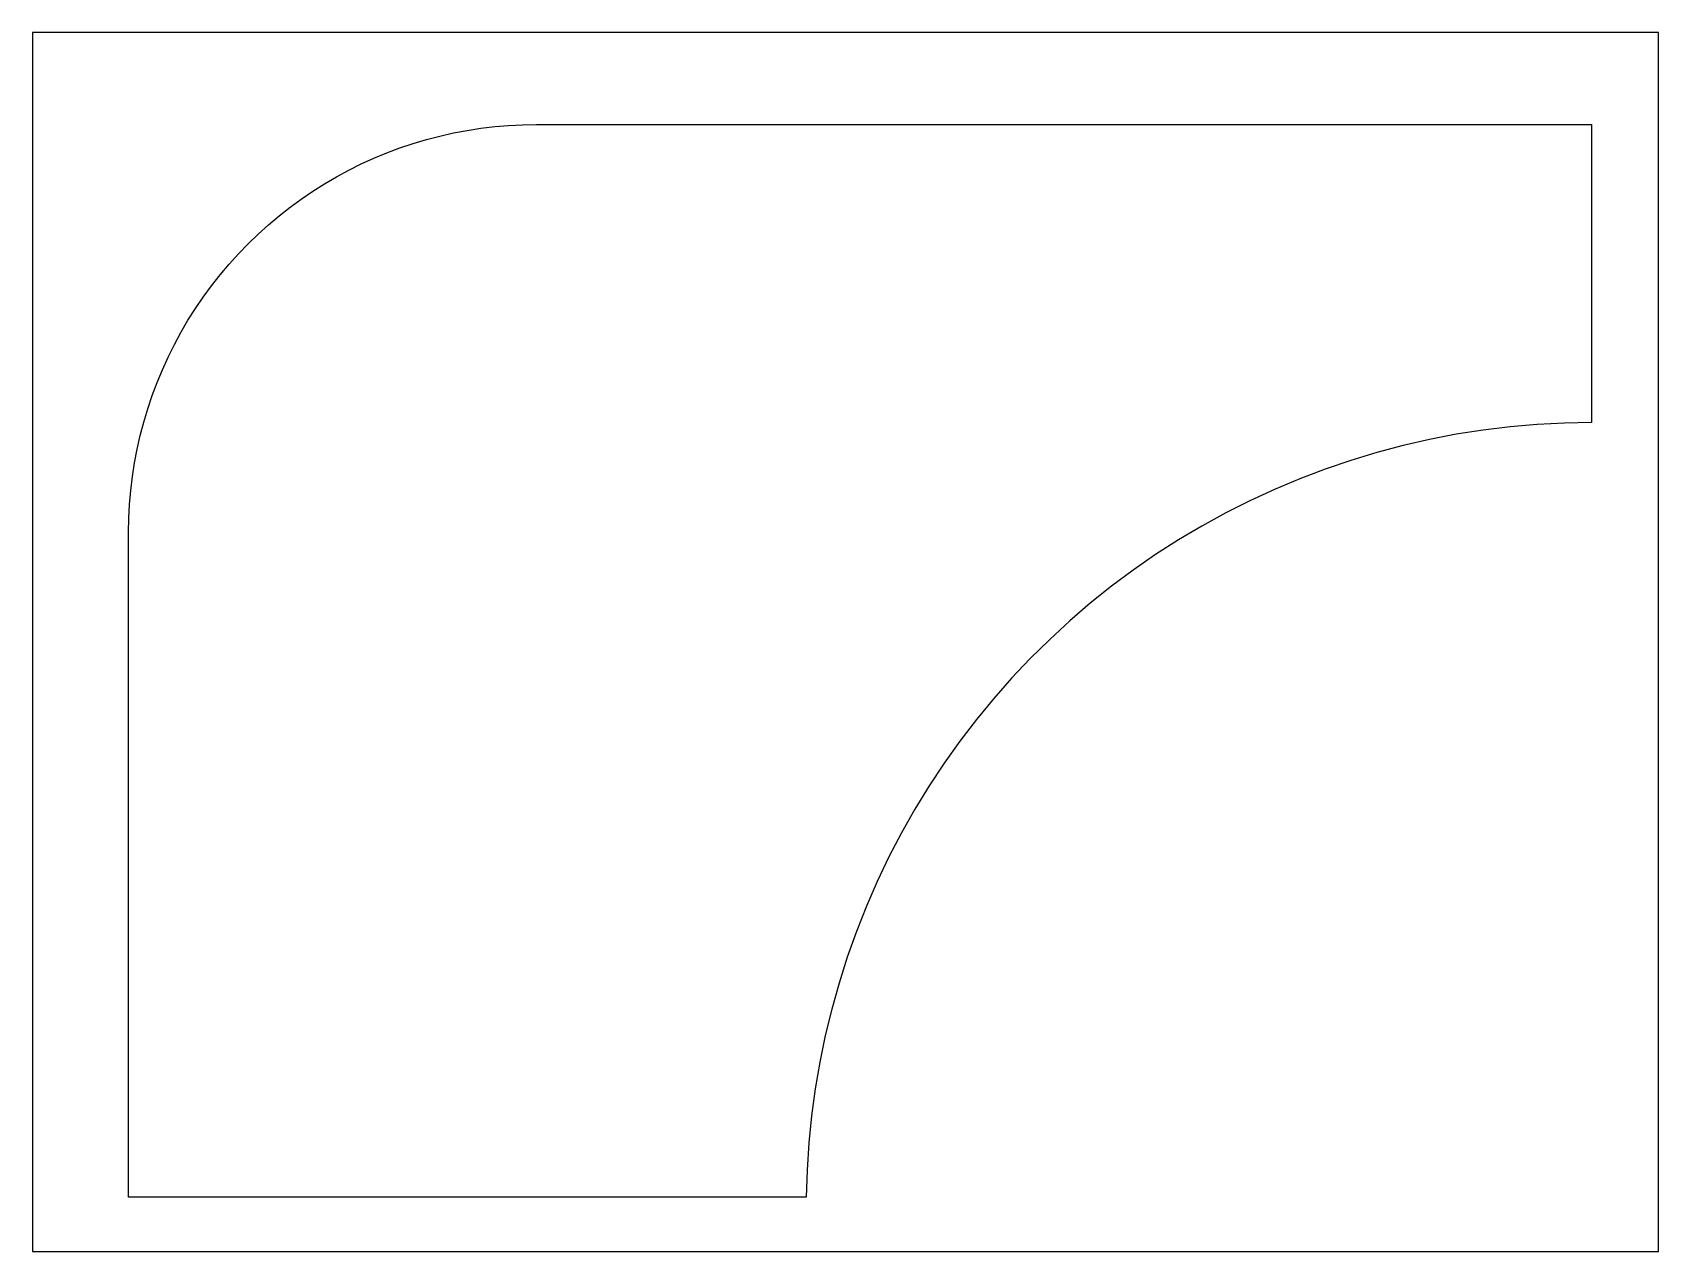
# Model space of a CAD drawing. Header units: millimetres. Extents: x 34322 to 35122, y -8710 to -8110.
import ezdxf

# ---------------------------------------------------------------- set-up
doc = ezdxf.new("R2010")
doc.units = ezdxf.units.MM
doc.header["$MEASUREMENT"] = 0
doc.layers.add('90X60', color=6, linetype='Continuous', true_color=0xff00ff)
doc.layers.add('CORTE', color=172, linetype='Continuous', true_color=0x0000bf)

msp = doc.modelspace()

# ---------------------------------------------------------------- linework, layer by layer
at = {"layer": '90X60'}
for p, q in [((35121.84, -8110.16), (34321.84, -8110.16)), ((34321.84, -8110.16), (34321.84, -8710.16)), ((35121.84, -8710.16), (35121.84, -8110.16)), ((34321.84, -8710.16), (35121.84, -8710.16))]:
    msp.add_line(p, q, dxfattribs=at)
at = {"layer": 'CORTE'}
for p, q in [((34522.28, -8161.12), (34528.97, -8159.61)), ((34528.97, -8159.61), (34535.7, -8158.33)), ((34535.7, -8158.33), (34542.47, -8157.28)), ((34542.47, -8157.28), (34549.28, -8156.46)), ((34549.28, -8156.46), (34556.1, -8155.88)), ((34556.1, -8155.88), (34562.95, -8155.53)), ((34562.95, -8155.53), (34569.8, -8155.41)), ((34569.8, -8155.41), (35088.92, -8155.41)), ((35088.92, -8155.41), (35088.92, -8302.16)), ((34496.18, -8169.4), (34502.59, -8167)), ((34502.59, -8167), (34509.09, -8164.82)), ((34509.09, -8164.82), (34515.65, -8162.85)), ((34515.65, -8162.85), (34522.28, -8161.12)), ((34477.47, -8177.91), (34483.61, -8174.86)), ((34483.61, -8174.86), (34489.85, -8172.03)), ((34489.85, -8172.03), (34496.18, -8169.4)), ((34465.53, -8184.63), (34471.44, -8181.17)), ((34471.44, -8181.17), (34477.47, -8177.91)), ((34454.07, -8192.14), (34459.73, -8188.29)), ((34459.73, -8188.29), (34465.53, -8184.63)), ((34443.15, -8200.42), (34448.54, -8196.19)), ((34448.54, -8196.19), (34454.07, -8192.14)), ((34432.82, -8209.43), (34437.91, -8204.84)), ((34437.91, -8204.84), (34443.15, -8200.42)), ((34423.13, -8219.12), (34427.89, -8214.19)), ((34427.89, -8214.19), (34432.82, -8209.43)), ((34418.54, -8224.21), (34423.13, -8219.12)), ((34409.89, -8234.83), (34414.13, -8229.45)), ((34414.13, -8229.45), (34418.54, -8224.21)), ((34405.85, -8240.36), (34409.89, -8234.83)), ((34398.33, -8251.82), (34401.99, -8246.03)), ((34401.99, -8246.03), (34405.85, -8240.36)), ((34394.87, -8257.74), (34398.33, -8251.82)), ((34388.57, -8269.9), (34391.62, -8263.77)), ((34391.62, -8263.77), (34394.87, -8257.74)), ((34385.73, -8276.14), (34388.57, -8269.9)), ((34383.11, -8282.47), (34385.73, -8276.14)), ((34380.7, -8288.89), (34383.11, -8282.47)), ((34376.56, -8301.95), (34378.52, -8295.38)), ((34378.52, -8295.38), (34380.7, -8288.89)), ((34374.82, -8308.58), (34376.56, -8301.95)), ((35062.19, -8303.09), (35048.87, -8304.25)), ((35075.54, -8302.4), (35062.19, -8303.09)), ((35088.92, -8302.16), (35075.54, -8302.4)), ((34373.31, -8315.26), (34374.82, -8308.58)), ((35009.25, -8310.47), (34996.21, -8313.45)), ((35022.38, -8307.94), (35009.25, -8310.47)), ((35035.59, -8305.86), (35022.38, -8307.94)), ((35048.87, -8304.25), (35035.59, -8305.86)), ((34372.03, -8322), (34373.31, -8315.26)), ((34983.28, -8316.88), (34970.49, -8320.76)), ((34996.21, -8313.45), (34983.28, -8316.88)), ((34370.99, -8328.77), (34372.03, -8322)), ((34957.83, -8325.08), (34945.33, -8329.83)), ((34970.49, -8320.76), (34957.83, -8325.08)), ((34369.58, -8342.4), (34370.17, -8335.57)), ((34370.17, -8335.57), (34370.99, -8328.77)), ((34933, -8335.02), (34920.86, -8340.62)), ((34945.33, -8329.83), (34933, -8335.02)), ((34369.23, -8349.24), (34369.58, -8342.4)), ((34920.86, -8340.62), (34908.92, -8346.65)), ((34369.12, -8356.09), (34369.23, -8349.24)), ((34908.92, -8346.65), (34897.19, -8353.08)), ((34369.12, -8683.44), (34369.12, -8356.09)), ((34885.7, -8359.92), (34874.45, -8367.14)), ((34897.19, -8353.08), (34885.7, -8359.92)), ((34874.45, -8367.14), (34863.45, -8374.76)), ((34863.45, -8374.76), (34852.73, -8382.75)), ((34852.73, -8382.75), (34842.29, -8391.1)), ((34842.29, -8391.1), (34832.14, -8399.82)), ((34832.14, -8399.82), (34822.3, -8408.87)), ((34822.3, -8408.87), (34812.78, -8418.27)), ((34812.78, -8418.27), (34803.6, -8427.99)), ((34803.6, -8427.99), (34794.75, -8438.01)), ((34794.75, -8438.01), (34786.25, -8448.34)), ((34786.25, -8448.34), (34778.12, -8458.96)), ((34778.12, -8458.96), (34770.36, -8469.85)), ((34770.36, -8469.85), (34762.99, -8481.01)), ((34762.99, -8481.01), (34756, -8492.41)), ((34756, -8492.41), (34749.41, -8504.05)), ((34749.41, -8504.05), (34743.23, -8515.91)), ((34743.23, -8515.91), (34737.46, -8527.97)), ((34737.46, -8527.97), (34732.11, -8540.23)), ((34732.11, -8540.23), (34727.19, -8552.67)), ((34727.19, -8552.67), (34722.71, -8565.26)), ((34722.71, -8565.26), (34718.66, -8578.01)), ((34718.66, -8578.01), (34715.05, -8590.89)), ((34715.05, -8590.89), (34711.9, -8603.88)), ((34711.9, -8603.88), (34709.19, -8616.98)), ((34709.19, -8616.98), (34706.94, -8630.16)), ((34706.94, -8630.16), (34705.15, -8643.42)), ((34705.15, -8643.42), (34703.82, -8656.72)), ((34703.82, -8656.72), (34702.94, -8670.07)), ((34702.94, -8670.07), (34702.53, -8683.44)), ((34702.53, -8683.44), (34369.12, -8683.44))]:
    msp.add_line(p, q, dxfattribs=at)

doc.saveas('drawing.dxf')
